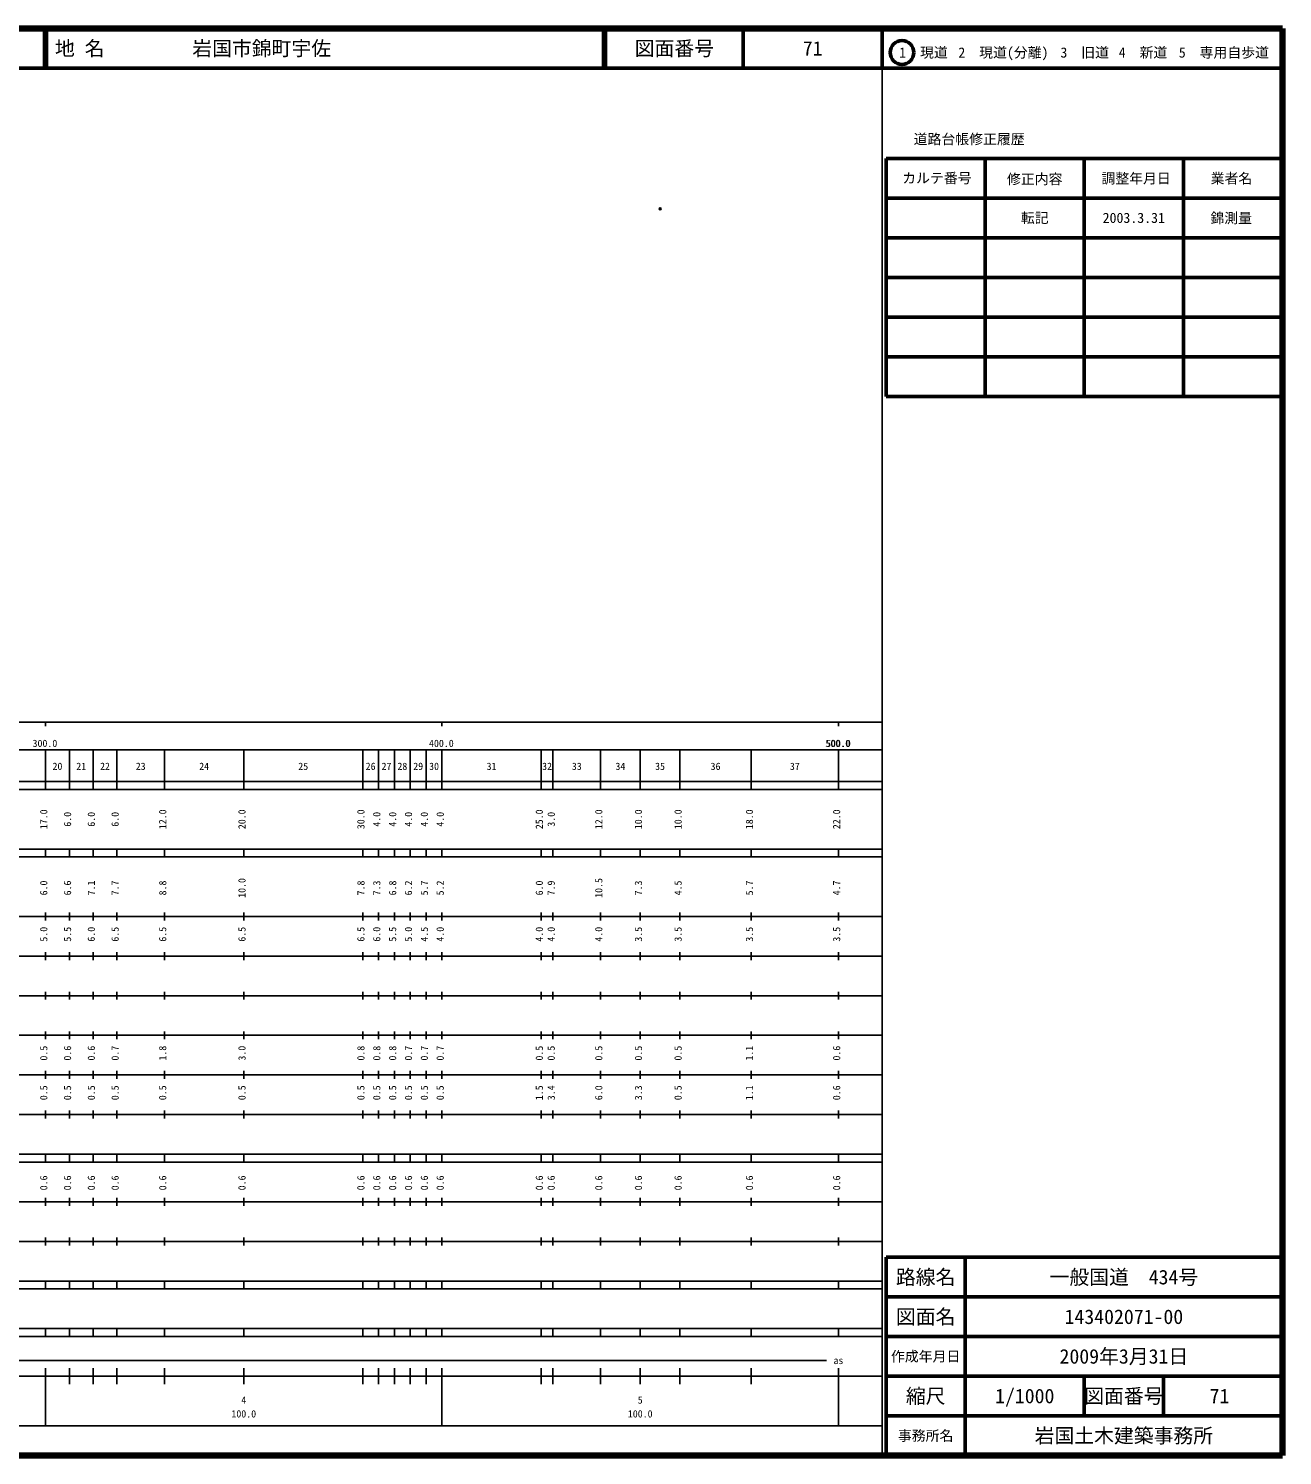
# Model space of a CAD drawing. Units: millimetres on the paper. Extents: x 40 to 680, y 20 to 380.
# Drawn here: x 363.7 to 680, y 20 to 380 of the extents above; entities that cross this region are included whole.
import ezdxf
from ezdxf.enums import TextEntityAlignment as Align

# ---------------------------------------------------------------- set-up
doc = ezdxf.new("R2010")
doc.units = ezdxf.units.MM
doc.header["$PDMODE"] = 32
doc.header["$PDSIZE"] = 0.5
doc.layers.add('M-OTRS', color=6, linetype='Continuous')
doc.layers.add('M-TTL-TXT', color=7, linetype='Continuous')
for name, color, linetype, lineweight in [('M-TTL', 2, 'Continuous', 140), ('M-TTL-BAND', 7, 'Continuous', 25), ('M-TTL-FRAM', 2, 'Continuous', 50), ('M-TTL-LINE', 7, 'Continuous', 50)]:
    doc.layers.add(name, color=color, linetype=linetype, lineweight=lineweight)
doc.styles.add('ＭＳ ゴシック', font='')
doc.styles.get('ＭＳ ゴシック').set_extended_font_data('MS Gothic')

msp = doc.modelspace()

# ---------------------------------------------------------------- linework, layer by layer
at = {"layer": 'M-OTRS'}
msp.add_point((523.053, 334.509), dxfattribs=at)
at = {"layer": 'M-TTL'}
for p, q in [((680, 380), (40, 380)), ((680, 20), (680, 380)), ((40, 20), (680, 20))]:
    msp.add_line(p, q, dxfattribs=at)
at = {"layer": 'M-TTL-BAND'}
for p, q in [((579, 20), (579, 370)), ((40, 205), (579, 205)), ((368, 205), (368, 204)), ((468, 205), (468, 204)), ((568, 205), (568, 204)), ((68, 198), (579, 198)), ((368, 188), (368, 198)), ((374, 188), (374, 198)), ((380, 188), (380, 198)), ((386, 188), (386, 198)), ((398, 188), (398, 198)), ((418, 188), (418, 198)), ((448, 188), (448, 198)), ((452, 188), (452, 198)), ((456, 188), (456, 198)), ((460, 188), (460, 198)), ((464, 188), (464, 198)), ((468, 188), (468, 198)), ((493, 188), (493, 198)), ((496, 188), (496, 198)), ((508, 188), (508, 198)), ((518, 188), (518, 198)), ((528, 188), (528, 198)), ((546, 188), (546, 198)), ((568, 188), (568, 198)), ((40, 190), (579, 190)), ((40, 188), (579, 188)), ((40, 173), (579, 173)), ((368, 171), (368, 173)), ((374, 171), (374, 173)), ((380, 171), (380, 173)), ((386, 171), (386, 173)), ((398, 171), (398, 173)), ((418, 171), (418, 173)), ((448, 171), (448, 173)), ((452, 171), (452, 173)), ((456, 171), (456, 173)), ((460, 171), (460, 173)), ((464, 171), (464, 173)), ((468, 171), (468, 173)), ((493, 171), (493, 173)), ((496, 171), (496, 173)), ((508, 171), (508, 173)), ((518, 171), (518, 173)), ((528, 171), (528, 173)), ((546, 171), (546, 173)), ((568, 171), (568, 173)), ((40, 171), (579, 171)), ((40, 156), (579, 156)), ((368, 155), (368, 157)), ((374, 155), (374, 157)), ((380, 155), (380, 157)), ((386, 155), (386, 157)), ((398, 155), (398, 157)), ((418, 155), (418, 157)), ((448, 155), (448, 157)), ((452, 155), (452, 157)), ((456, 155), (456, 157)), ((460, 155), (460, 157)), ((464, 155), (464, 157)), ((468, 155), (468, 157)), ((493, 155), (493, 157)), ((496, 155), (496, 157)), ((508, 155), (508, 157)), ((518, 155), (518, 157)), ((528, 155), (528, 157)), ((546, 155), (546, 157)), ((568, 155), (568, 157)), ((46, 146), (579, 146)), ((368, 145), (368, 147)), ((374, 145), (374, 147)), ((380, 145), (380, 147)), ((386, 145), (386, 147)), ((398, 145), (398, 147)), ((418, 145), (418, 147)), ((448, 145), (448, 147)), ((452, 145), (452, 147)), ((456, 145), (456, 147)), ((460, 145), (460, 147)), ((464, 145), (464, 147)), ((468, 145), (468, 147)), ((493, 145), (493, 147)), ((496, 145), (496, 147)), ((508, 145), (508, 147)), ((518, 145), (518, 147)), ((528, 145), (528, 147)), ((546, 145), (546, 147)), ((568, 145), (568, 147)), ((368, 135), (368, 137)), ((374, 135), (374, 137)), ((380, 135), (380, 137)), ((386, 135), (386, 137)), ((398, 135), (398, 137)), ((418, 135), (418, 137)), ((448, 135), (448, 137)), ((452, 135), (452, 137)), ((456, 135), (456, 137)), ((460, 135), (460, 137)), ((464, 135), (464, 137)), ((468, 135), (468, 137)), ((493, 135), (493, 137)), ((496, 135), (496, 137)), ((508, 135), (508, 137)), ((518, 135), (518, 137)), ((528, 135), (528, 137)), ((546, 135), (546, 137)), ((568, 135), (568, 137)), ((52, 136), (579, 136)), ((46, 126), (579, 126)), ((368, 125), (368, 127)), ((374, 125), (374, 127)), ((380, 125), (380, 127)), ((386, 125), (386, 127)), ((398, 125), (398, 127)), ((418, 125), (418, 127)), ((448, 125), (448, 127)), ((452, 125), (452, 127)), ((456, 125), (456, 127)), ((460, 125), (460, 127)), ((464, 125), (464, 127)), ((468, 125), (468, 127)), ((493, 125), (493, 127)), ((496, 125), (496, 127)), ((508, 125), (508, 127)), ((518, 125), (518, 127)), ((528, 125), (528, 127)), ((546, 125), (546, 127)), ((568, 125), (568, 127)), ((52, 116), (579, 116)), ((368, 115), (368, 117)), ((374, 115), (374, 117)), ((380, 115), (380, 117)), ((386, 115), (386, 117)), ((398, 115), (398, 117)), ((418, 115), (418, 117)), ((448, 115), (448, 117)), ((452, 115), (452, 117)), ((456, 115), (456, 117)), ((460, 115), (460, 117)), ((464, 115), (464, 117)), ((468, 115), (468, 117)), ((493, 115), (493, 117)), ((496, 115), (496, 117)), ((508, 115), (508, 117)), ((518, 115), (518, 117)), ((528, 115), (528, 117)), ((546, 115), (546, 117)), ((568, 115), (568, 117)), ((46, 106), (579, 106)), ((368, 105), (368, 107)), ((374, 105), (374, 107)), ((380, 105), (380, 107)), ((386, 105), (386, 107)), ((398, 105), (398, 107)), ((418, 105), (418, 107)), ((448, 105), (448, 107)), ((452, 105), (452, 107)), ((456, 105), (456, 107)), ((460, 105), (460, 107)), ((464, 105), (464, 107)), ((468, 105), (468, 107)), ((493, 105), (493, 107)), ((496, 105), (496, 107)), ((508, 105), (508, 107)), ((518, 105), (518, 107)), ((528, 105), (528, 107)), ((546, 105), (546, 107)), ((568, 105), (568, 107)), ((40, 96), (579, 96)), ((40, 94), (579, 94)), ((368, 94), (368, 96)), ((374, 94), (374, 96)), ((380, 94), (380, 96)), ((386, 94), (386, 96)), ((398, 94), (398, 96)), ((418, 94), (418, 96)), ((448, 94), (448, 96)), ((452, 94), (452, 96)), ((456, 94), (456, 96)), ((460, 94), (460, 96)), ((464, 94), (464, 96)), ((468, 94), (468, 96)), ((493, 94), (493, 96)), ((496, 94), (496, 96)), ((508, 94), (508, 96)), ((518, 94), (518, 96)), ((528, 94), (528, 96)), ((546, 94), (546, 96)), ((568, 94), (568, 96)), ((49, 84), (579, 84)), ((368, 83), (368, 85)), ((374, 83), (374, 85)), ((380, 83), (380, 85)), ((386, 83), (386, 85)), ((398, 83), (398, 85)), ((418, 83), (418, 85)), ((448, 83), (448, 85)), ((452, 83), (452, 85)), ((456, 83), (456, 85)), ((460, 83), (460, 85)), ((464, 83), (464, 85)), ((468, 83), (468, 85)), ((493, 83), (493, 85)), ((496, 83), (496, 85)), ((508, 83), (508, 85)), ((518, 83), (518, 85)), ((528, 83), (528, 85)), ((546, 83), (546, 85)), ((568, 83), (568, 85)), ((40, 74), (579, 74)), ((368, 73), (368, 75)), ((374, 73), (374, 75)), ((380, 73), (380, 75)), ((386, 73), (386, 75)), ((398, 73), (398, 75)), ((418, 73), (418, 75)), ((448, 73), (448, 75)), ((452, 73), (452, 75)), ((456, 73), (456, 75)), ((460, 73), (460, 75)), ((464, 73), (464, 75)), ((468, 73), (468, 75)), ((493, 73), (493, 75)), ((496, 73), (496, 75)), ((508, 73), (508, 75)), ((518, 73), (518, 75)), ((528, 73), (528, 75)), ((546, 73), (546, 75)), ((568, 73), (568, 75)), ((40, 64), (579, 64)), ((40, 62), (579, 62)), ((368, 62), (368, 64)), ((374, 62), (374, 64)), ((380, 62), (380, 64)), ((386, 62), (386, 64)), ((398, 62), (398, 64)), ((418, 62), (418, 64)), ((448, 62), (448, 64)), ((452, 62), (452, 64)), ((456, 62), (456, 64)), ((460, 62), (460, 64)), ((464, 62), (464, 64)), ((468, 62), (468, 64)), ((493, 62), (493, 64)), ((496, 62), (496, 64)), ((508, 62), (508, 64)), ((518, 62), (518, 64)), ((528, 62), (528, 64)), ((546, 62), (546, 64)), ((568, 62), (568, 64)), ((40, 52), (579, 52)), ((368, 50), (368, 52)), ((374, 50), (374, 52)), ((380, 50), (380, 52)), ((386, 50), (386, 52)), ((398, 50), (398, 52)), ((418, 50), (418, 52)), ((448, 50), (448, 52)), ((452, 50), (452, 52)), ((456, 50), (456, 52)), ((460, 50), (460, 52)), ((464, 50), (464, 52)), ((468, 50), (468, 52)), ((493, 50), (493, 52)), ((496, 50), (496, 52)), ((508, 50), (508, 52)), ((518, 50), (518, 52)), ((528, 50), (528, 52)), ((546, 50), (546, 52)), ((568, 50), (568, 52)), ((40, 50), (579, 50)), ((71, 44), (565, 44)), ((40, 40), (579, 40)), ((368, 27.5), (368, 42)), ((374, 38), (374, 42)), ((380, 38), (380, 42)), ((386, 38), (386, 42)), ((398, 38), (398, 42)), ((418, 38), (418, 42)), ((448, 38), (448, 42)), ((452, 38), (452, 42)), ((456, 38), (456, 42)), ((460, 38), (460, 42)), ((464, 38), (464, 42)), ((468, 27.5), (468, 42)), ((493, 38), (493, 42)), ((496, 38), (496, 42)), ((508, 38), (508, 42)), ((518, 38), (518, 42)), ((528, 38), (528, 42)), ((546, 38), (546, 42)), ((568, 27.5), (568, 42)), ((68, 27.5), (579, 27.5))]:
    msp.add_line(p, q, dxfattribs=at)
at = {"layer": 'M-TTL-FRAM'}
for p, q in [((580, 347.197), (580, 287.197)), ((580, 347.197), (680, 347.197)), ((580, 287.197), (680, 287.197)), ((680, 70), (580, 70)), ((580, 70), (580, 20))]:
    msp.add_line(p, q, dxfattribs=at)
at = {"layer": 'M-TTL-LINE'}
for p, q in [((367.75, 380), (367.75, 370)), ((368.25, 380), (368.25, 370)), ((508.747, 380), (508.747, 370)), ((509.247, 380), (509.247, 370)), ((543.997, 380), (543.997, 370)), ((579, 380), (579, 370)), ((40, 370), (680, 370)), ((605, 347.197), (605, 287.197)), ((630, 347.197), (630, 287.197)), ((655, 347.197), (655, 287.197)), ((580, 337.197), (680, 337.197)), ((580, 327.197), (680, 327.197)), ((580, 317.197), (680, 317.197)), ((580, 307.197), (680, 307.197)), ((580, 297.197), (680, 297.197)), ((600, 70), (600, 20)), ((680, 60), (580, 60)), ((680, 50), (580, 50)), ((680, 40), (580, 40)), ((630, 40), (630, 30)), ((650, 40), (650, 30)), ((680, 30), (580, 30))]:
    msp.add_line(p, q, dxfattribs=at)
msp.add_circle((584.031, 373.958), 3, dxfattribs=at)

# ---------------------------------------------------------------- texts
at = {"layer": 'M-TTL-BAND', "style": 'ＭＳ ゴシック'}
for s, p in [('300.0', (367.844, 198.195)), ('400.0', (467.844, 198.195)), ('500.0', (567.844, 198.195)), ('500.0', (568, 198.195)), ('20', (371, 192.405)), ('21', (377, 192.405)), ('22', (383, 192.405)), ('23', (392, 192.405)), ('24', (408, 192.405)), ('25', (433, 192.405)), ('26', (450, 192.405)), ('27', (454, 192.405)), ('28', (458, 192.405)), ('29', (462, 192.405)), ('30', (466, 192.405)), ('31', (480.5, 192.405)), ('32', (494.5, 192.405)), ('33', (502, 192.405)), ('34', (513, 192.405)), ('35', (523, 192.405)), ('36', (537, 192.405)), ('37', (557, 192.405)), ('as', (568, 42.5)), ('4', (418, 32.523)), ('5', (518, 32.523)), ('100.0', (418, 29.033)), ('100.0', (518, 29.033))]:
    msp.add_text(s, height=1.833, dxfattribs=at).set_placement(p, align=Align.BOTTOM_CENTER)
for s, p in [('17.0', (369, 180.5)), ('6.0', (375, 180.5)), ('6.0', (381, 180.5)), ('6.0', (387, 180.5)), ('12.0', (399, 180.5)), ('20.0', (419, 180.5)), ('30.0', (449, 180.5)), ('4.0', (453, 180.5)), ('4.0', (457, 180.5)), ('4.0', (461, 180.5)), ('4.0', (465, 180.5)), ('4.0', (469, 180.5)), ('25.0', (494, 180.5)), ('3.0', (497, 180.5)), ('12.0', (509, 180.5)), ('10.0', (519, 180.5)), ('10.0', (529, 180.5)), ('18.0', (547, 180.5)), ('22.0', (569, 180.5)), ('6.0', (369, 163.174)), ('6.6', (375, 163.174)), ('7.1', (381, 163.174)), ('7.7', (387, 163.174)), ('8.8', (399, 163.174)), ('10.0', (419, 163.174)), ('7.8', (449, 163.174)), ('7.3', (453, 163.174)), ('6.8', (457, 163.174)), ('6.2', (461, 163.174)), ('5.7', (465, 163.174)), ('5.2', (469, 163.174)), ('6.0', (494, 163.174)), ('7.9', (497, 163.174)), ('10.5', (509, 163.174)), ('7.3', (519, 163.174)), ('4.5', (529, 163.174)), ('5.7', (547, 163.174)), ('4.7', (569, 163.174)), ('5.0', (369, 151.5)), ('5.5', (375, 151.5)), ('6.0', (381, 151.5)), ('6.5', (387, 151.5)), ('6.5', (399, 151.5)), ('6.5', (419, 151.5)), ('6.5', (449, 151.5)), ('6.0', (453, 151.5)), ('5.5', (457, 151.5)), ('5.0', (461, 151.5)), ('4.5', (465, 151.5)), ('4.0', (469, 151.5)), ('4.0', (494, 151.5)), ('4.0', (497, 151.5)), ('4.0', (509, 151.5)), ('3.5', (519, 151.5)), ('3.5', (529, 151.5)), ('3.5', (547, 151.5)), ('3.5', (569, 151.5)), ('0.5', (369, 121.5)), ('0.6', (375, 121.5)), ('0.6', (381, 121.5)), ('0.7', (387, 121.5)), ('1.8', (399, 121.5)), ('3.0', (419, 121.5)), ('0.8', (449, 121.5)), ('0.8', (453, 121.5)), ('0.8', (457, 121.5)), ('0.7', (461, 121.5)), ('0.7', (465, 121.5)), ('0.7', (469, 121.5)), ('0.5', (494, 121.5)), ('0.5', (497, 121.5)), ('0.5', (509, 121.5)), ('0.5', (519, 121.5)), ('0.5', (529, 121.5)), ('1.1', (547, 121.5)), ('0.6', (569, 121.5)), ('0.5', (369, 111.5)), ('0.5', (375, 111.5)), ('0.5', (381, 111.5)), ('0.5', (387, 111.5)), ('0.5', (399, 111.5)), ('0.5', (419, 111.5)), ('0.5', (449, 111.5)), ('0.5', (453, 111.5)), ('0.5', (457, 111.5)), ('0.5', (461, 111.5)), ('0.5', (465, 111.5)), ('0.5', (469, 111.5)), ('1.5', (494, 111.5)), ('3.4', (497, 111.5)), ('6.0', (509, 111.5)), ('3.3', (519, 111.5)), ('0.5', (529, 111.5)), ('1.1', (547, 111.5)), ('0.6', (569, 111.5)), ('0.6', (369, 88.764)), ('0.6', (375, 88.764)), ('0.6', (381, 88.764)), ('0.6', (387, 88.764)), ('0.6', (399, 88.764)), ('0.6', (419, 88.764)), ('0.6', (449, 88.764)), ('0.6', (453, 88.764)), ('0.6', (457, 88.764)), ('0.6', (461, 88.764)), ('0.6', (465, 88.764)), ('0.6', (469, 88.764)), ('0.6', (494, 88.764)), ('0.6', (497, 88.764)), ('0.6', (509, 88.764)), ('0.6', (519, 88.764)), ('0.6', (529, 88.764)), ('0.6', (547, 88.764)), ('0.6', (569, 88.764))]:
    msp.add_text(s, height=1.833, rotation=90, dxfattribs=at).set_placement(p, align=Align.BOTTOM_CENTER)
at = {"layer": 'M-TTL-TXT', "style": 'ＭＳ ゴシック'}
for s, p in [('地 名', (370.38, 375)), ('岩国市錦町宇佐', (405.024, 375))]:
    msp.add_text(s, height=3.666, dxfattribs=at).set_placement(p, align=Align.MIDDLE_LEFT)
for s, height, p in [('図面番号', 3.666, (526.622, 375)), ('71', 3.666, (561.497, 375)), ('1\u3000現道', 2.566, (589.448, 373.958)), ('2\u3000現道(分離)', 2.566, (609.619, 373.958)), ('3\u3000旧道', 2.566, (630.121, 373.958)), ('4\u3000新道', 2.566, (644.824, 373.958)), ('5\u3000専用自歩道', 2.566, (665.228, 373.958)), ('道路台帳修正履歴', 2.566, (600.968, 352.113)), ('カルテ番号', 2.566, (592.839, 342.277)), ('修正内容', 2.566, (617.509, 342.023)), ('調整年月日', 2.566, (643.089, 342.197)), ('業者名', 2.566, (667.134, 342.197)), ('転記', 2.566, (617.5, 332.245)), ('2003.3.31', 2.566, (642.5, 332.245)), ('錦測量', 2.566, (667.077, 332.189)), ('路線名', 3.666, (590, 65)), ('路線名', 3.666, (590, 65)), ('一般国道\u3000434号', 3.666, (640, 65)), ('図面名', 3.666, (590, 55)), ('図面名', 3.666, (590, 55)), ('143402071-00', 3.666, (640, 55)), ('2009年3月31日', 3.666, (640, 45)), ('作成年月日', 2.566, (590, 45)), ('作成年月日', 2.566, (590, 45)), ('縮尺', 3.666, (590, 35)), ('縮尺', 3.666, (590, 35)), ('1/1000', 3.666, (615, 35)), ('図面番号', 3.666, (640, 35)), ('図面番号', 3.666, (640, 35)), ('71', 3.666, (664.125, 35)), ('事務所名', 2.566, (590, 25)), ('事務所名', 2.566, (590, 25)), ('岩国土木建築事務所', 3.666, (640, 25))]:
    msp.add_text(s, height=height, dxfattribs=at).set_placement(p, align=Align.MIDDLE_CENTER)

doc.saveas('drawing.dxf')
